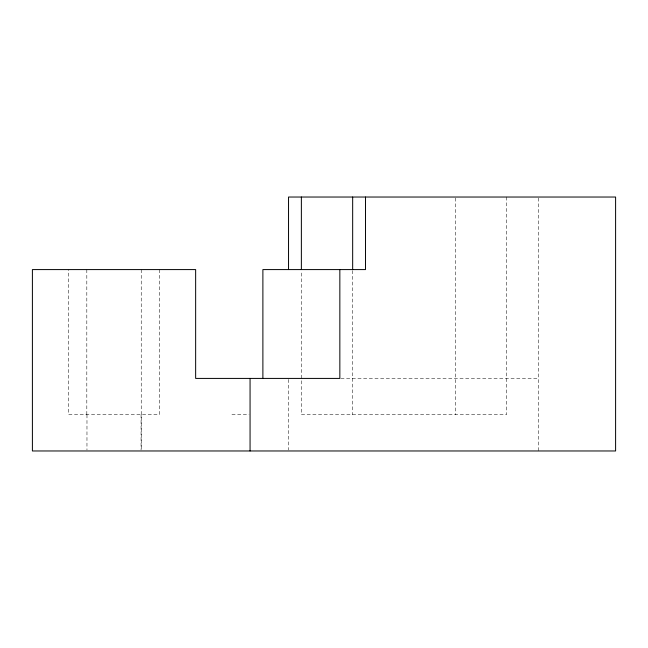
<?xml version="1.0" encoding="UTF-8"?>
<svg xmlns="http://www.w3.org/2000/svg" width="648" height="648" viewBox="0 0 648 648"><rect width="100%" height="100%" fill="white"/><g stroke="black" fill="none" stroke-linecap="round" stroke-linejoin="round"><path stroke-width="0.49" stroke-dasharray="3.24 2.43" d="M340.872 378.416L538.642 378.416M231.927 414.696L249.051 414.696M538.642 198.037L538.642 450.968M506.582 197.032L506.582 414.696L301.369 414.696L301.369 270.589M455.277 198.045L455.277 414.696M352.666 270.589L352.666 414.696M288.538 379.42L288.538 449.963M159.368 269.584L159.368 414.696L68.68 414.696L68.68 269.584M141.232 269.584L141.232 449.963M141.07 414.696L141.07 449.963M86.978 414.696L86.962 449.963M86.816 269.584L86.816 414.696"/><path stroke-width="0.97" d="M365.496 197.032L365.496 269.584L262.886 269.584L262.886 378.416M352.666 197.032L352.666 269.584M339.844 269.584L339.844 378.416L195.647 378.416L195.647 269.584L32.4 269.584L32.4 450.968L615.6 450.968L615.6 197.032L288.538 197.032L288.538 269.584M301.369 197.032L301.369 269.584M250.063 378.416L250.063 450.968"/></g></svg>
